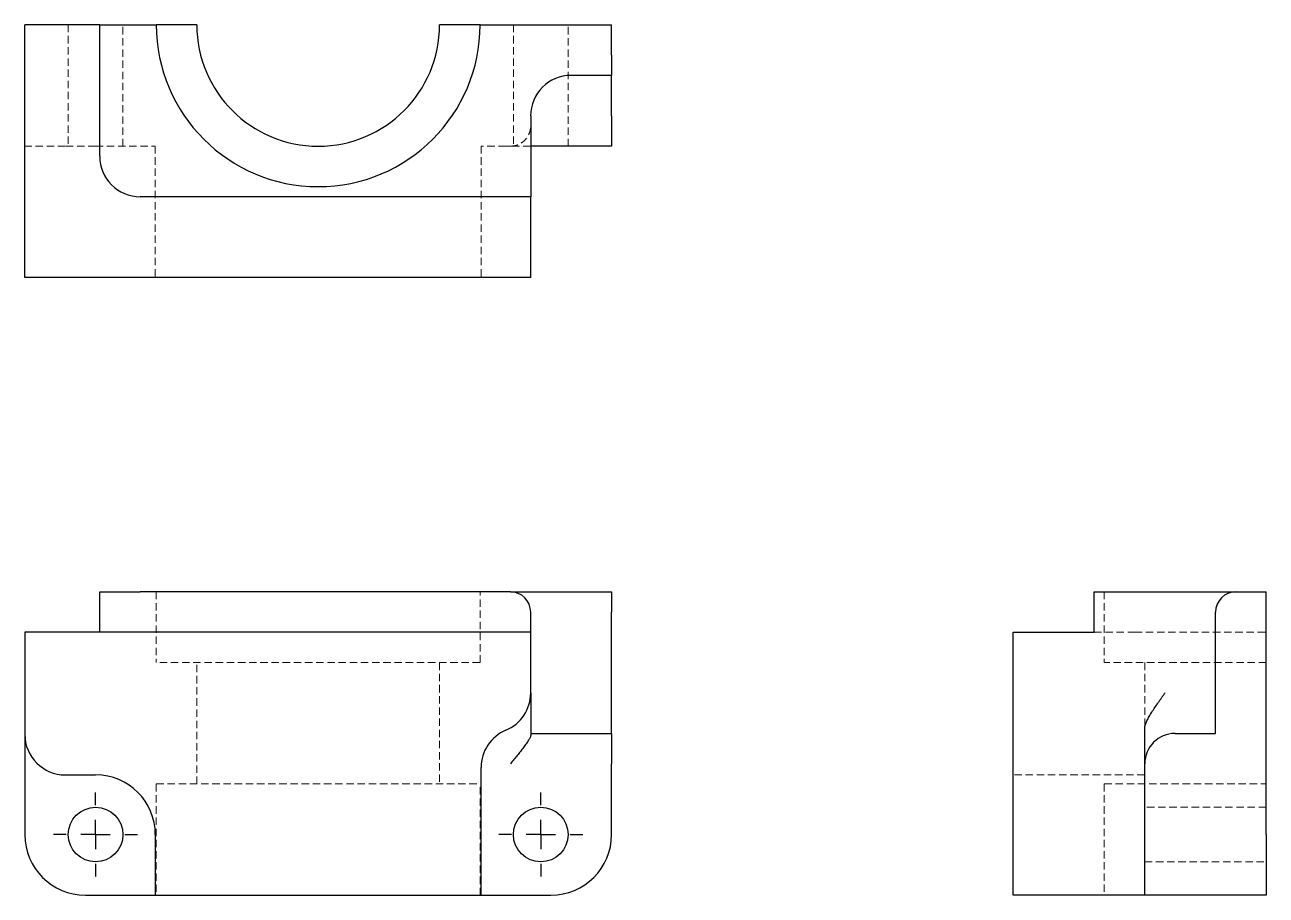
# Model space of a CAD drawing. Header units: millimetres. Extents: x 33 to 245, y 31 to 180.
import ezdxf

# ---------------------------------------------------------------- set-up
doc = ezdxf.new("R2010")
doc.units = ezdxf.units.MM
doc.linetypes.add('HIDDEN', pattern=[1.905, 1.27, -0.635])
doc.layers.add('10', color=7, linetype='Continuous')

# ---------------------------------------------------------------- blocks, each defined once
blk = doc.blocks.new('SW_CENTERMARKSYMBOL_0')
at = {"layer": '10', "color": 0}
for p, q in [((0, 5), (0, 7.16)), ((0, 0), (0, 2.5)), ((-5, 0), (-7.16, 0)), ((0, 0), (-2.5, 0)), ((0, 0), (0, -2.5)), ((0, 0), (2.5, 0)), ((5, 0), (7.16, 0)), ((0, -5), (0, -7.16))]:
    blk.add_line(p, q, dxfattribs=at)
blk = doc.blocks.new('SW_CENTERMARKSYMBOL_1')
at = {"layer": '10', "color": 0}
for p, q in [((0, 5), (0, 7.16)), ((0, 0), (0, 2.5)), ((-5, 0), (-7.16, 0)), ((0, 0), (-2.5, 0)), ((0, 0), (0, -2.5)), ((0, 0), (2.5, 0)), ((5, 0), (7.16, 0)), ((0, -5), (0, -7.16))]:
    blk.add_line(p, q, dxfattribs=at)

msp = doc.modelspace()

# ---------------------------------------------------------------- linework, layer by layer
at = {"color": 7, "linetype": 'Continuous', "lineweight": 25}
for p, q in [((33, 136.45), (33, 179.55)), ((45.76, 179.55), (33, 179.55)), ((45.76, 157.14), (45.76, 179.55)), ((45.76, 179.55), (55.41, 179.55)), ((62.31, 179.55), (55.41, 179.55)), ((110.59, 179.55), (103.69, 179.55)), ((110.59, 179.55), (133, 179.55)), ((133, 174.38), (133, 179.55)), ((133, 174.38), (133, 170.93)), ((133, 170.93), (126.1, 170.93)), ((133, 164.03), (133, 170.93)), ((119.21, 164.03), (119.21, 150.24)), ((133, 164.03), (133, 158.86)), ((133, 158.86), (119.21, 158.86)), ((115.76, 150.24), (52.66, 150.24)), ((119.21, 150.24), (115.76, 150.24)), ((119.21, 136.45), (119.21, 150.24)), ((119.21, 136.45), (33, 136.45)), ((45.76, 75.97), (45.76, 82.86)), ((45.76, 82.86), (52.66, 82.86)), ((115.76, 82.86), (52.66, 82.86)), ((115.76, 82.86), (126.1, 82.86)), ((126.1, 82.86), (133, 82.86)), ((133, 82.86), (133, 79.41)), ((215.24, 79.41), (215.24, 82.86)), ((215.24, 82.86), (229.03, 82.86)), ((229.03, 82.86), (239.38, 82.86)), ((239.38, 82.86), (244.55, 82.86)), ((244.55, 41.48), (244.55, 82.86)), ((119.21, 75.97), (119.21, 79.41)), ((133, 58.72), (133, 79.41)), ((215.24, 75.97), (215.24, 79.41)), ((235.93, 58.72), (235.93, 79.41)), ((33, 75.97), (33, 58.55)), ((119.21, 75.97), (33, 75.97)), ((119.21, 65.62), (119.21, 75.97)), ((201.45, 65.62), (201.45, 75.97)), ((201.45, 75.97), (215.24, 75.97)), ((119.21, 65.62), (119.21, 58.43)), ((201.45, 59.26), (201.45, 65.62)), ((201.45, 52.91), (201.45, 59.26)), ((223.86, 53.55), (223.86, 59.65)), ((33, 58.55), (33, 41.48)), ((119.21, 58.72), (133, 58.72)), ((133, 58.72), (133, 53.55)), ((229.03, 58.72), (235.93, 58.72)), ((110.76, 31.14), (110.76, 52.91)), ((133, 41.48), (133, 53.55)), ((201.45, 31.14), (201.45, 52.91)), ((223.86, 41.48), (223.86, 53.55)), ((39.9, 51.66), (45.07, 51.66)), ((55.24, 41.48), (55.24, 31.14)), ((223.86, 31.14), (223.86, 41.48)), ((244.55, 41.48), (244.55, 31.14)), ((43.34, 31.14), (55.24, 31.14)), ((55.24, 31.14), (110.76, 31.14)), ((110.76, 31.14), (122.66, 31.14)), ((223.86, 31.14), (201.45, 31.14)), ((244.55, 31.14), (223.86, 31.14))]:
    msp.add_line(p, q, dxfattribs=at)
at = {"color": 7, "linetype": 'HIDDEN', "lineweight": 18}
for p, q in [((40.41, 179.55), (40.41, 158.86)), ((49.72, 158.86), (49.72, 179.55)), ((116.28, 179.55), (116.28, 158.86)), ((125.59, 158.86), (125.59, 179.55)), ((39.9, 158.86), (33, 158.86)), ((45.07, 158.86), (39.9, 158.86)), ((45.07, 158.86), (55.24, 158.86)), ((55.24, 158.86), (55.24, 136.45)), ((110.76, 158.86), (110.76, 136.45)), ((114.98, 158.86), (110.76, 158.86)), ((115.76, 158.86), (114.98, 158.86)), ((119.21, 158.86), (115.76, 158.86)), ((55.41, 82.86), (55.41, 70.79)), ((110.59, 70.79), (110.59, 82.86)), ((216.97, 82.86), (216.97, 70.79)), ((215.24, 75.97), (222.14, 75.97)), ((222.14, 75.97), (244.55, 75.97)), ((110.59, 70.79), (55.41, 70.79)), ((62.31, 50.1), (62.31, 70.79)), ((103.69, 70.79), (103.69, 50.1)), ((244.55, 70.79), (216.97, 70.79)), ((223.86, 70.79), (223.86, 59.65)), ((223.86, 51.66), (201.45, 51.66)), ((55.41, 50.1), (110.59, 50.1)), ((55.41, 50.1), (55.41, 31.14)), ((110.59, 31.14), (110.59, 50.1)), ((216.97, 50.1), (244.55, 50.1)), ((216.97, 50.1), (216.97, 31.14)), ((244.55, 46.14), (223.86, 46.14)), ((223.86, 36.83), (244.55, 36.83))]:
    msp.add_line(p, q, dxfattribs=at)
at = {"color": 7, "linetype": 'Continuous', "lineweight": 25}
for centre in [(45.07, 41.48), (120.93, 41.48)]:
    msp.add_circle(centre, 4.66, dxfattribs=at)
for centre, radius, start, end in [((83, 179.55), 27.59, 180, 0), ((83, 179.55), 20.69, 180, 0), ((126.1, 164.03), 6.9, 90, 180), ((52.66, 157.14), 6.9, 180, 270), ((115.76, 79.41), 3.45, 0, 90), ((239.38, 79.41), 3.45, 90, 180), ((112.31, 65.62), 6.9, 292.799, 0), ((117.66, 52.91), 6.9, 112.799, 180), ((39.9, 58.55), 6.9, 180, 270), ((229.03, 53.55), 5.17, 90, 180), ((45.07, 41.48), 10.17, 0, 90), ((43.34, 41.48), 10.34, 180, 270), ((122.66, 41.48), 10.34, 270, 0)]:
    msp.add_arc(centre, radius, start, end, dxfattribs=at)
at = {"color": 7, "linetype": 'HIDDEN', "lineweight": 18}
msp.add_open_spline([(115.76, 158.86), (116.06, 158.86), (116.33, 158.9), (116.72, 159), (116.85, 159.04), (117.09, 159.13), (117.2, 159.18), (117.54, 159.35), (117.73, 159.47), (118.09, 159.76), (118.25, 159.92), (118.67, 160.41), (118.87, 160.77), (119.07, 161.34), (119.12, 161.53), (119.17, 161.82), (119.19, 161.92), (119.2, 162.11), (119.21, 162.21), (119.21, 162.31)], degree=3, knots=[0, 0, 0, 0, 0.125, 0.125, 0.1875, 0.1875, 0.25, 0.25, 0.375, 0.375, 0.5, 0.5, 0.75, 0.75, 0.875, 0.875, 0.9375, 0.9375, 1, 1, 1, 1], dxfattribs=at)
at = {"color": 7, "linetype": 'Continuous', "lineweight": 25}
for points, knots in [([(223.86, 59.65), (223.86, 59.82), (223.9, 60.01), (224, 60.32), (224.04, 60.42), (224.13, 60.64), (224.18, 60.76), (224.35, 61.11), (224.47, 61.35), (224.76, 61.85), (224.92, 62.1), (225.41, 62.89), (225.77, 63.42), (226.34, 64.24), (226.53, 64.51), (226.82, 64.93), (226.92, 65.07), (227.11, 65.34), (227.21, 65.48), (227.31, 65.62)], [0, 0, 0, 0, 0.125, 0.125, 0.1875, 0.1875, 0.25, 0.25, 0.375, 0.375, 0.5, 0.5, 0.75, 0.75, 0.875, 0.875, 0.9375, 0.9375, 1, 1, 1, 1]), ([(119.21, 58.43), (119.21, 58.32), (119.17, 58.2), (119.07, 57.97), (119.03, 57.89), (118.94, 57.73), (118.89, 57.64), (118.72, 57.37), (118.59, 57.17), (118.3, 56.76), (118.14, 56.55), (117.81, 56.11), (117.64, 55.89), (117.28, 55.43), (117.1, 55.2), (116.72, 54.73), (116.53, 54.5), (116.15, 54.03), (115.95, 53.79), (115.76, 53.55)], [0, 0, 0, 0, 0.125, 0.125, 0.1875, 0.1875, 0.25, 0.25, 0.375, 0.375, 0.5, 0.5, 0.625, 0.625, 0.75, 0.75, 0.875, 0.875, 1, 1, 1, 1])]:
    msp.add_open_spline(points, degree=3, knots=knots, dxfattribs=at)

# ---------------------------------------------------------------- block references
at = {"layer": '10'}
for name, p in [('SW_CENTERMARKSYMBOL_0', (45.07, 41.48)), ('SW_CENTERMARKSYMBOL_1', (120.93, 41.48))]:
    msp.add_blockref(name, p, dxfattribs=at)

doc.saveas('drawing.dxf')
